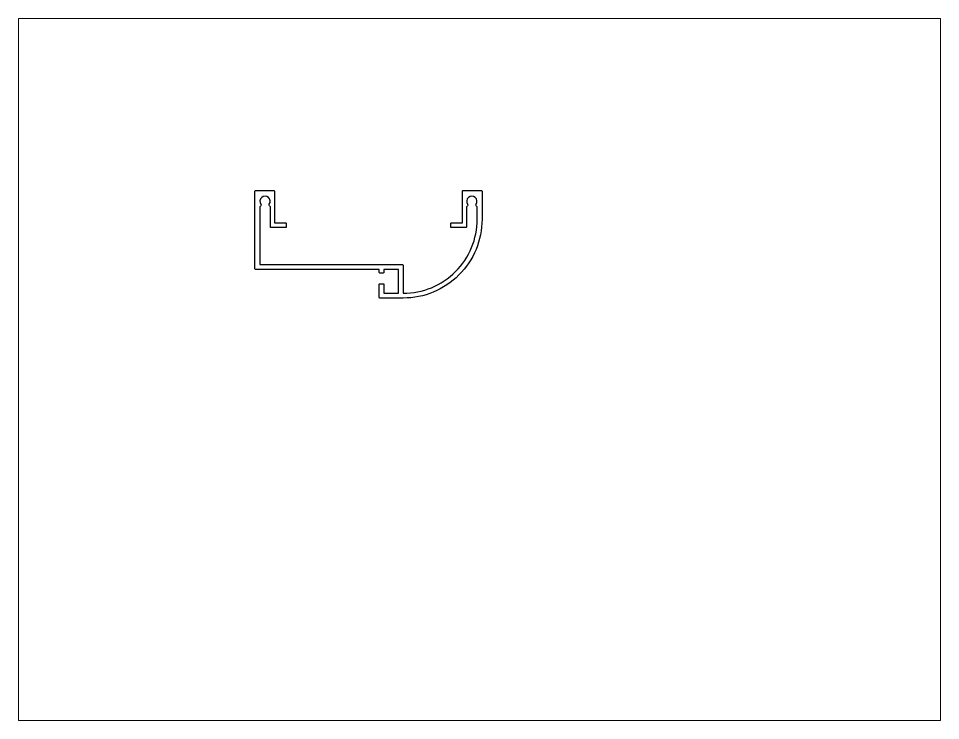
# Paper-space layout 'Layout1' of a CAD drawing. Extents: x 27 to 240, y 20 to 183.
# The model-space entities are those that its viewports show. They can reach past a viewport. Long polylines and large blocks are cut down to what shows.
import ezdxf

# ---------------------------------------------------------------- set-up
doc = ezdxf.new("R2010")
doc.units = 0
doc.header["$LTSCALE"] = 15
doc.layers.get('0').update_dxf_attribs({"linetype": 'CONTINUOUS'})
doc.layers.add('ANA', color=220, linetype='CONTINUOUS')

msp = doc.modelspace()

# ---------------------------------------------------------------- linework, layer by layer
at = {"layer": 'ANA', "color": 0}
msp.add_lwpolyline([(189.41, 198.58), (189.15, 198.85, -0.359649), (189.09, 199.48, 1.885657), (185.53, 199.48, -0.359649), (185.47, 198.85), (185.2, 198.58, 0.198912), (185.06, 198.23), (185.06, 189.99, -0.414214), (184.76, 189.69), (178.76, 189.69, -0.414214), (178.46, 189.99), (178.46, 191.39, -0.414214), (178.76, 191.69), (183.06, 191.69), (183.36, 191.69), (183.36, 204.89, -0.414214), (183.66, 205.19), (191.26, 205.19, -0.414214), (191.56, 204.89), (191.56, 193.19, -0.414214), (158.56, 160.19), (148.86, 160.19, -0.414214), (148.56, 160.49), (148.56, 165.89, -0.414214), (148.86, 166.19), (150.26, 166.19, -0.414214), (150.56, 165.89), (150.56, 162.19), (156.56, 162.19), (156.56, 172.19), (150.56, 172.19), (150.56, 170.99, -0.414214), (150.26, 170.69), (148.86, 170.69, -0.414214), (148.56, 170.99), (148.56, 172.19), (96.86, 172.19, -0.414214), (96.56, 172.49), (96.56, 204.89, -0.414214), (96.86, 205.19), (104.46, 205.19, -0.414214), (104.76, 204.89), (104.76, 191.69), (109.36, 191.69, -0.414214), (109.66, 191.39), (109.66, 189.99, -0.414214), (109.36, 189.69), (103.36, 189.69, -0.414214), (103.06, 189.99), (103.06, 198.23, 0.198912), (102.91, 198.58), (102.65, 198.85, -0.359649), (102.59, 199.48, 1.885657), (99.03, 199.48, -0.359649), (98.97, 198.85), (98.7, 198.58, 0.198912), (98.56, 198.23), (98.56, 174.19), (158.26, 174.19, -0.414214), (158.56, 173.89), (158.56, 162.19, 0.414214), (189.56, 193.19), (189.56, 198.23, 0.198912)], format="xyb", close=True, dxfattribs=at)

psp = doc.layouts.get("Layout1")

# ---------------------------------------------------------------- viewports
at = {"layer": '0', "color": 0, "linetype": 'BYBLOCK', "ltscale": 0.05}
psp.add_viewport(center=(133.35, 101.6), size=(213.36, 162.56), view_center_point=(190.51, 130.3), view_height=293.8955, dxfattribs=at)

doc.saveas('drawing.dxf')
